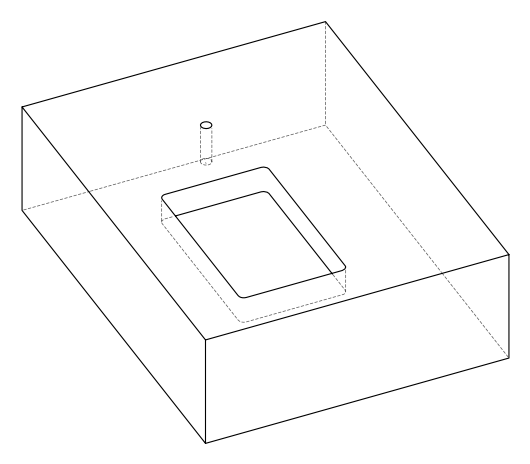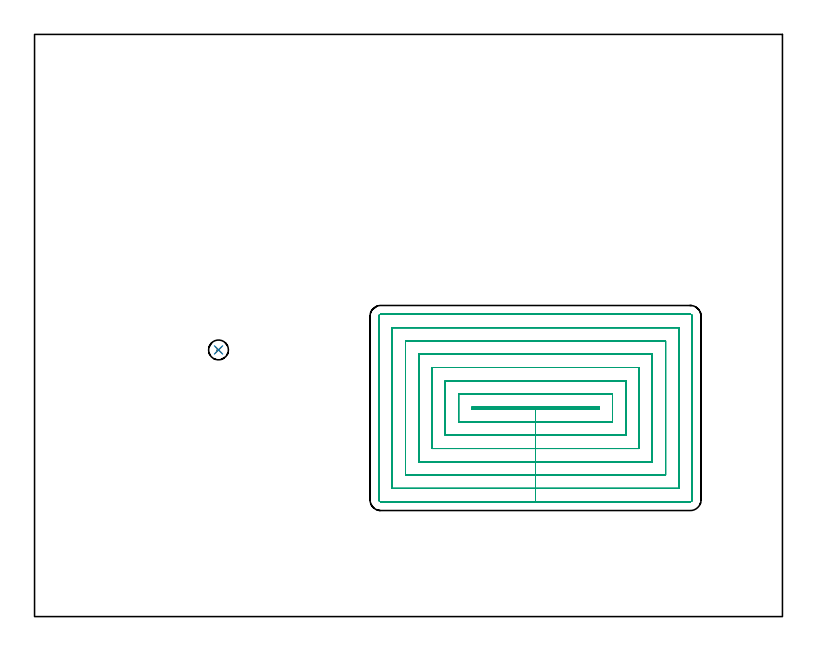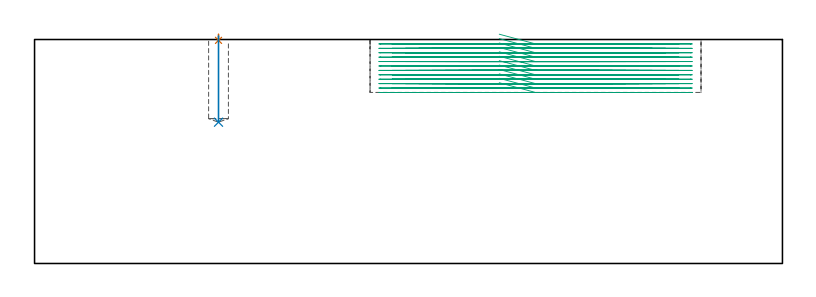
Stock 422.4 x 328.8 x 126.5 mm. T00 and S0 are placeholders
(PLAN: 3 operations, 2 tool changes, 70.8 min)
(1 SPOT_DRILL | STEP1POCKET | NXT0321_9005460120000 | 0.03 min | 1 mm3)
(2 DRILL_BLIND_HOLE_INTO_CENTER | STEP1POCKET | NXT0301_083 | 0.2 min | 4447 mm3)
(3 MILL_RECTANGULAR_POCKET | POCKET_RECTANGULAR_STRAIGHT | NXT0201_013 | Follow Part, ap 2.5, ae 75% | 70.57 min | 646291 mm3)
(TOOL NXT0321_9005460120000 | NC Spot Drill, 142deg, 12mm, Carbide, Uncoated | D12 PA142 FL30 Z2)
(TOOL NXT0301_083 | Carbide Drill 11.2mm [860.1-1120-056A1-MM 2214] | D11.2 PA140 FL72 Z2)
(TOOL NXT0201_013 | ENDMILL 10mm | D10 FL30 Z4)
(OP 1 SPOT_DRILL)
G17 G21 G94 G90
T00 M6
G54
G17 G0 G90 X103.9 Y150.6 S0 M3
G43 Z136.5 H0
G94 G81 G98 Z126.018 F250. R129.5
G80
M5
M2
(OP 2 DRILL_BLIND_HOLE_INTO_CENTER)
G17 G21 G94 G90
T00 M6
G54
G17 G0 G90 X103.9 Y150.6 S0 M3
G43 Z136.5 H1
G94 G81 G98 Z79.8 F250. R128.5
G80
M5
M2
(OP 3 MILL_RECTANGULAR_POCKET)
G17 G21 G94 G90
T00 M6
G54
G17 G0 G90 X262.455 Y117.4 S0 M3
G43 Z136.5 H0
Z129.5
G94 G1 X282.95 Z124.008 F250.
X318.9 F500.
Y118.2
X247.
Y117.4
X282.95
Y109.9
X326.4
Y125.7
X239.5
Y109.9
X282.95
Y102.4
X333.9
Y133.2
X232.
Y102.4
X282.95
Y94.9
X341.4
Y140.7
X224.5
Y94.9
X282.95
Y87.4
X348.9
Y148.2
X217.
Y87.4
X282.95
Y79.9
X356.4
Y155.7
X209.5
Y79.9
X282.95
Y72.4
X363.9
Y163.2
X202.
Y72.4
X282.95
Y64.9
X370.4
G3 X371.4 Y65.9 R1.
G1 Y169.7
G3 X370.4 Y170.7 R1.
G1 X195.5
G3 X194.5 Y169.7 R1.
G1 Y65.9
G3 X195.5 Y64.9 R1.
G1 X282.95
X283.95
G0 X262.455 Y117.4 Z127.008
G1 X282.95 Z121.517 F250.
X318.9 F500.
Y118.2
X247.
Y117.4
X282.95
Y109.9
X326.4
Y125.7
X239.5
Y109.9
X282.95
Y102.4
X333.9
Y133.2
X232.
Y102.4
X282.95
Y94.9
X341.4
Y140.7
X224.5
Y94.9
X282.95
Y87.4
X348.9
Y148.2
X217.
Y87.4
X282.95
Y79.9
X356.4
Y155.7
X209.5
Y79.9
X282.95
Y72.4
X363.9
Y163.2
X202.
Y72.4
X282.95
Y64.9
X370.4
G3 X371.4 Y65.9 R1.
G1 Y169.7
G3 X370.4 Y170.7 R1.
G1 X195.5
G3 X194.5 Y169.7 R1.
G1 Y65.9
G3 X195.5 Y64.9 R1.
G1 X282.95
X283.95
G0 X262.455 Y117.4 Z124.517
G1 X282.95 Z119.025 F250.
X318.9 F500.
Y118.2
X247.
Y117.4
X282.95
Y109.9
X326.4
Y125.7
X239.5
Y109.9
X282.95
Y102.4
X333.9
Y133.2
X232.
Y102.4
X282.95
Y94.9
X341.4
Y140.7
X224.5
Y94.9
X282.95
Y87.4
X348.9
Y148.2
X217.
Y87.4
X282.95
Y79.9
X356.4
Y155.7
X209.5
Y79.9
X282.95
Y72.4
X363.9
Y163.2
X202.
Y72.4
X282.95
Y64.9
X370.4
G3 X371.4 Y65.9 R1.
G1 Y169.7
G3 X370.4 Y170.7 R1.
G1 X195.5
G3 X194.5 Y169.7 R1.
G1 Y65.9
G3 X195.5 Y64.9 R1.
G1 X282.95
X283.95
G0 X262.455 Y117.4 Z122.025
G1 X282.95 Z116.533 F250.
X318.9 F500.
Y118.2
X247.
Y117.4
X282.95
Y109.9
X326.4
Y125.7
X239.5
Y109.9
X282.95
Y102.4
X333.9
Y133.2
X232.
Y102.4
X282.95
Y94.9
X341.4
Y140.7
X224.5
Y94.9
X282.95
Y87.4
X348.9
Y148.2
X217.
Y87.4
X282.95
Y79.9
X356.4
Y155.7
X209.5
Y79.9
X282.95
Y72.4
X363.9
Y163.2
X202.
Y72.4
X282.95
Y64.9
X370.4
G3 X371.4 Y65.9 R1.
G1 Y169.7
G3 X370.4 Y170.7 R1.
G1 X195.5
G3 X194.5 Y169.7 R1.
G1 Y65.9
G3 X195.5 Y64.9 R1.
G1 X282.95
X283.95
G0 X262.455 Y117.4 Z119.533
G1 X282.95 Z114.042 F250.
X318.9 F500.
Y118.2
X247.
Y117.4
X282.95
Y109.9
X326.4
Y125.7
X239.5
Y109.9
X282.95
Y102.4
X333.9
Y133.2
X232.
Y102.4
X282.95
Y94.9
X341.4
Y140.7
X224.5
Y94.9
X282.95
Y87.4
X348.9
Y148.2
X217.
Y87.4
X282.95
Y79.9
X356.4
Y155.7
X209.5
Y79.9
X282.95
Y72.4
X363.9
Y163.2
X202.
Y72.4
X282.95
Y64.9
X370.4
G3 X371.4 Y65.9 R1.
G1 Y169.7
G3 X370.4 Y170.7 R1.
G1 X195.5
G3 X194.5 Y169.7 R1.
G1 Y65.9
G3 X195.5 Y64.9 R1.
G1 X282.95
X283.95
G0 X262.455 Y117.4 Z117.042
G1 X282.95 Z111.55 F250.
X318.9 F500.
Y118.2
X247.
Y117.4
X282.95
Y109.9
X326.4
Y125.7
X239.5
Y109.9
X282.95
Y102.4
X333.9
Y133.2
X232.
Y102.4
X282.95
Y94.9
X341.4
Y140.7
X224.5
Y94.9
X282.95
Y87.4
X348.9
Y148.2
X217.
Y87.4
X282.95
Y79.9
X356.4
Y155.7
X209.5
Y79.9
X282.95
Y72.4
X363.9
Y163.2
X202.
Y72.4
X282.95
Y64.9
X370.4
G3 X371.4 Y65.9 R1.
G1 Y169.7
G3 X370.4 Y170.7 R1.
G1 X195.5
G3 X194.5 Y169.7 R1.
G1 Y65.9
G3 X195.5 Y64.9 R1.
G1 X282.95
X283.95
G0 X262.455 Y117.4 Z114.55
G1 X282.95 Z109.058 F250.
X318.9 F500.
Y118.2
X247.
Y117.4
X282.95
Y109.9
X326.4
Y125.7
X239.5
Y109.9
X282.95
Y102.4
X333.9
Y133.2
X232.
Y102.4
X282.95
Y94.9
X341.4
Y140.7
X224.5
Y94.9
X282.95
Y87.4
X348.9
Y148.2
X217.
Y87.4
X282.95
Y79.9
X356.4
Y155.7
X209.5
Y79.9
X282.95
Y72.4
X363.9
Y163.2
X202.
Y72.4
X282.95
Y64.9
X370.4
G3 X371.4 Y65.9 R1.
G1 Y169.7
G3 X370.4 Y170.7 R1.
G1 X195.5
G3 X194.5 Y169.7 R1.
G1 Y65.9
G3 X195.5 Y64.9 R1.
G1 X282.95
X283.95
G0 X262.455 Y117.4 Z112.058
G1 X282.95 Z106.567 F250.
X318.9 F500.
Y118.2
X247.
Y117.4
X282.95
Y109.9
X326.4
Y125.7
X239.5
Y109.9
X282.95
Y102.4
X333.9
Y133.2
X232.
Y102.4
X282.95
Y94.9
X341.4
Y140.7
X224.5
Y94.9
X282.95
Y87.4
X348.9
Y148.2
X217.
Y87.4
X282.95
Y79.9
X356.4
Y155.7
X209.5
Y79.9
X282.95
Y72.4
X363.9
Y163.2
X202.
Y72.4
X282.95
Y64.9
X370.4
G3 X371.4 Y65.9 R1.
G1 Y169.7
G3 X370.4 Y170.7 R1.
G1 X195.5
G3 X194.5 Y169.7 R1.
G1 Y65.9
G3 X195.5 Y64.9 R1.
G1 X282.95
X283.95
G0 X262.455 Y117.4 Z109.567
G1 X282.95 Z104.075 F250.
X318.9 F500.
Y118.2
X247.
Y117.4
X282.95
Y109.9
X326.4
Y125.7
X239.5
Y109.9
X282.95
Y102.4
X333.9
Y133.2
X232.
Y102.4
X282.95
Y94.9
X341.4
Y140.7
X224.5
Y94.9
X282.95
Y87.4
X348.9
Y148.2
X217.
Y87.4
X282.95
Y79.9
X356.4
Y155.7
X209.5
Y79.9
X282.95
Y72.4
X363.9
Y163.2
X202.
Y72.4
X282.95
Y64.9
X370.4
G3 X371.4 Y65.9 R1.
G1 Y169.7
G3 X370.4 Y170.7 R1.
G1 X195.5
G3 X194.5 Y169.7 R1.
G1 Y65.9
G3 X195.5 Y64.9 R1.
G1 X282.95
X283.95
G0 X262.455 Y117.4 Z107.075
G1 X282.95 Z101.583 F250.
X318.9 F500.
Y118.2
X247.
Y117.4
X282.95
Y109.9
X326.4
Y125.7
X239.5
Y109.9
X282.95
Y102.4
X333.9
Y133.2
X232.
Y102.4
X282.95
Y94.9
X341.4
Y140.7
X224.5
Y94.9
X282.95
Y87.4
X348.9
Y148.2
X217.
Y87.4
X282.95
Y79.9
X356.4
Y155.7
X209.5
Y79.9
X282.95
Y72.4
X363.9
Y163.2
X202.
Y72.4
X282.95
Y64.9
X370.4
G3 X371.4 Y65.9 R1.
G1 Y169.7
G3 X370.4 Y170.7 R1.
G1 X195.5
G3 X194.5 Y169.7 R1.
G1 Y65.9
G3 X195.5 Y64.9 R1.
G1 X282.95
X283.95
G0 X262.455 Y117.4 Z104.583
G1 X282.95 Z99.092 F250.
X318.9 F500.
Y118.2
X247.
Y117.4
X282.95
Y109.9
X326.4
Y125.7
X239.5
Y109.9
X282.95
Y102.4
X333.9
Y133.2
X232.
Y102.4
X282.95
Y94.9
X341.4
Y140.7
X224.5
Y94.9
X282.95
Y87.4
X348.9
Y148.2
X217.
Y87.4
X282.95
Y79.9
X356.4
Y155.7
X209.5
Y79.9
X282.95
Y72.4
X363.9
Y163.2
X202.
Y72.4
X282.95
Y64.9
X370.4
G3 X371.4 Y65.9 R1.
G1 Y169.7
G3 X370.4 Y170.7 R1.
G1 X195.5
G3 X194.5 Y169.7 R1.
G1 Y65.9
G3 X195.5 Y64.9 R1.
G1 X282.95
X283.95
G0 X262.455 Y117.4 Z102.092
G1 X282.95 Z96.6 F250.
X318.9 F500.
Y118.2
X247.
Y117.4
X282.95
Y109.9
X326.4
Y125.7
X239.5
Y109.9
X282.95
Y102.4
X333.9
Y133.2
X232.
Y102.4
X282.95
Y94.9
X341.4
Y140.7
X224.5
Y94.9
X282.95
Y87.4
X348.9
Y148.2
X217.
Y87.4
X282.95
Y79.9
X356.4
Y155.7
X209.5
Y79.9
X282.95
Y72.4
X363.9
Y163.2
X202.
Y72.4
X282.95
Y64.9
X370.4
G3 X371.4 Y65.9 R1.
G1 Y169.7
G3 X370.4 Y170.7 R1.
G1 X195.5
G3 X194.5 Y169.7 R1.
G1 Y65.9
G3 X195.5 Y64.9 R1.
G1 X282.95
X283.95
G0 Z136.5
M5
M2
